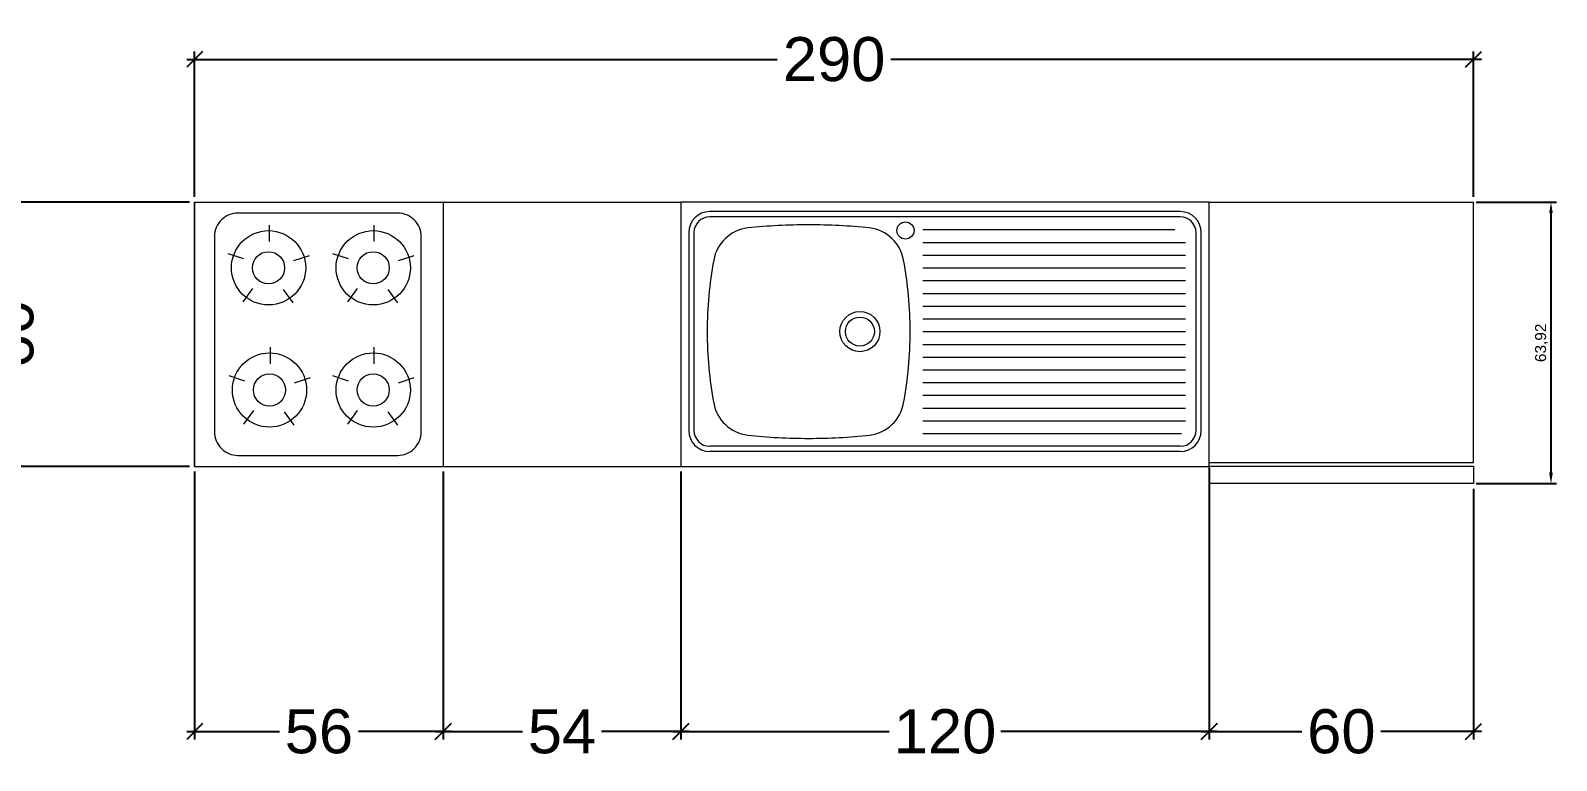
# Model space of a CAD drawing. Header units: millimetres. Extents: x 2366 to 5280, y 1749 to 5025.
# Drawn here: x 2546.1 to 2892.6, y 1749.2 to 1914.9 of the extents above; entities that cross this region are included whole.
import ezdxf

# ---------------------------------------------------------------- set-up
doc = ezdxf.new("R2010")
doc.units = ezdxf.units.MM
doc.layers.add('A-FURN', color=8, linetype='Continuous', lineweight=18)
doc.layers.add('G-ANNO-DIM', color=3, linetype='Continuous', lineweight=18)
doc.styles.add('ARIAL', font='arial.ttf')
doc.styles.get("Standard").update_dxf_attribs({"font": 'arial.ttf'})
doc.dimstyles.new('ISO-25', dxfattribs={"dimtxt": 2.5, "dimasz": 2.5, "dimexe": 1.25, "dimexo": 0.625, "dimtad": 1, "dimtxsty": 'Standard', "dimcen": 2.5, "dimadec": 0, "dimazin": 0, "dimtfac": 1, "dimtmove": 0, "dimatfit": 3, "dimfxl": 1, "dimarcsym": 0})
doc.dimstyles.new('TICK_36', dxfattribs={"dimtxt": 10, "dimasz": 3.6, "dimexe": 1.8, "dimexo": 1.2, "dimgap": 1.8, "dimtad": 0, "dimdec": 0, "dimzin": 0, "dimdsep": 46, "dimtxsty": 'ARIAL', "dimblk": 'OBLIQUE', "dimcen": 1.8, "dimdle": 1.8, "dimclrd": 256, "dimclrt": 256, "dimadec": 0, "dimazin": 0, "dimtfac": 1, "dimtdec": 0, "dimtmove": 1, "dimatfit": 3, "dimldrblk": 'OPEN90', "dimfxl": 1, "dimtfill": 1, "dimtolj": 1, "dimtzin": 0, "dimarcsym": 0})

# ---------------------------------------------------------------- blocks, each defined once
blk = doc.blocks.new('_Oblique')
at = {"color": 0, "linetype": 'ByBlock', "lineweight": -2}
blk.add_line((-0.5, -0.5), (0.5, 0.5), dxfattribs=at)
blk = doc.blocks.new('*D4')
at = {"layer": 'Defpoints', "color": 0, "transparency": 16777216}
for p in [(2873.76, 1908.39), (2583.38, 1875.99), (2873.76, 1875.99)]:
    blk.add_point(p, dxfattribs=at)
at = {"layer": 'G-ANNO-DIM', "color": 0, "lineweight": -2, "transparency": 16777216}
for p, q in [((2583.38, 1877.19), (2583.38, 1910.19)), ((2873.76, 1877.19), (2873.76, 1910.19))]:
    blk.add_line(p, q, dxfattribs=at)
at = {"layer": 'G-ANNO-DIM', "lineweight": -2, "transparency": 16777216}
for p, q in [((2581.58, 1908.39), (2715.65, 1908.39)), ((2875.56, 1908.39), (2741.48, 1908.39))]:
    blk.add_line(p, q, dxfattribs=at)
at = {"layer": 'G-ANNO-DIM', "lineweight": -2, "transparency": 16777216, "xscale": 3.6, "yscale": 3.6, "zscale": 3.6, "rotation": 180}
blk.add_blockref('_Oblique', (2583.38, 1908.39), dxfattribs=at)
at = {"layer": 'G-ANNO-DIM', "lineweight": -2, "transparency": 16777216, "xscale": 3.6, "yscale": 3.6, "zscale": 3.6}
blk.add_blockref('_Oblique', (2873.76, 1908.39), dxfattribs=at)
at = {"layer": 'G-ANNO-DIM', "transparency": 16777216, "insert": (2728.57, 1908.39), "char_height": 10, "attachment_point": 5, "style": 'ARIAL', "bg_fill": 3, "box_fill_scale": 1.1, "bg_fill_color": 256, "bg_fill_true_color": 13158600, "bg_fill_transparency": 0}
blk.add_mtext('\\A1;290', dxfattribs=at)
blk = doc.blocks.new('_Open90')
at = {"color": 0, "linetype": 'ByBlock', "lineweight": -2}
for p, q in [((0, 0), (-1, 0)), ((-0.5, 0.5), (0, 0)), ((0, 0), (-0.5, -0.5))]:
    blk.add_line(p, q, dxfattribs=at)
blk = doc.blocks.new('*D5')
at = {"layer": 'Defpoints', "color": 0, "transparency": 16777216}
for p in [(2583.38, 1875.99), (2541.84, 1815.99), (2583.38, 1815.99)]:
    blk.add_point(p, dxfattribs=at)
at = {"layer": 'G-ANNO-DIM', "color": 0, "lineweight": -2, "transparency": 16777216}
for p, q in [((2582.18, 1875.99), (2540.04, 1875.99)), ((2582.18, 1815.99), (2540.04, 1815.99))]:
    blk.add_line(p, q, dxfattribs=at)
at = {"layer": 'G-ANNO-DIM', "lineweight": -2, "transparency": 16777216}
for p, q in [((2541.84, 1877.79), (2541.84, 1854.96)), ((2541.84, 1814.19), (2541.84, 1837.02))]:
    blk.add_line(p, q, dxfattribs=at)
at = {"layer": 'G-ANNO-DIM', "lineweight": -2, "transparency": 16777216, "xscale": 3.6, "yscale": 3.6, "zscale": 3.6}
for p, rotation in [((2541.84, 1875.99), 90), ((2541.84, 1815.99), 270)]:
    blk.add_blockref('_Oblique', p, dxfattribs=dict(at, rotation=rotation))
at = {"layer": 'G-ANNO-DIM', "transparency": 16777216, "insert": (2541.84, 1845.99), "char_height": 10, "attachment_point": 5, "rotation": 90, "style": 'ARIAL', "bg_fill": 3, "box_fill_scale": 1.1, "bg_fill_color": 256, "bg_fill_true_color": 13158600, "bg_fill_transparency": 0}
blk.add_mtext('\\A1;60', dxfattribs=at)
blk = doc.blocks.new('*D10')
at = {"layer": 'Defpoints', "color": 0, "transparency": 16777216}
for p in [(2583.38, 1815.99), (2639.81, 1815.99), (2639.81, 1755.77)]:
    blk.add_point(p, dxfattribs=at)
at = {"layer": 'G-ANNO-DIM', "color": 0, "lineweight": -2, "transparency": 16777216}
for p, q in [((2583.38, 1814.79), (2583.38, 1753.97)), ((2639.81, 1814.79), (2639.81, 1753.97))]:
    blk.add_line(p, q, dxfattribs=at)
at = {"layer": 'G-ANNO-DIM', "lineweight": -2, "transparency": 16777216}
for p, q in [((2581.58, 1755.77), (2602.64, 1755.77)), ((2641.61, 1755.77), (2620.56, 1755.77))]:
    blk.add_line(p, q, dxfattribs=at)
at = {"layer": 'G-ANNO-DIM', "lineweight": -2, "transparency": 16777216, "xscale": 3.6, "yscale": 3.6, "zscale": 3.6, "rotation": 180}
blk.add_blockref('_Oblique', (2583.38, 1755.77), dxfattribs=at)
at = {"layer": 'G-ANNO-DIM', "lineweight": -2, "transparency": 16777216, "xscale": 3.6, "yscale": 3.6, "zscale": 3.6}
blk.add_blockref('_Oblique', (2639.81, 1755.77), dxfattribs=at)
at = {"layer": 'G-ANNO-DIM', "transparency": 16777216, "insert": (2611.6, 1755.77), "char_height": 10, "attachment_point": 5, "style": 'ARIAL', "bg_fill": 3, "box_fill_scale": 1.1, "bg_fill_color": 256, "bg_fill_true_color": 13158600, "bg_fill_transparency": 0}
blk.add_mtext('\\A1;56', dxfattribs=at)
blk = doc.blocks.new('*D11')
at = {"layer": 'Defpoints', "color": 0, "transparency": 16777216}
for p in [(2639.81, 1815.99), (2693.76, 1815.99), (2693.76, 1755.77)]:
    blk.add_point(p, dxfattribs=at)
at = {"layer": 'G-ANNO-DIM', "color": 0, "lineweight": -2, "transparency": 16777216}
for p, q in [((2639.81, 1814.79), (2639.81, 1753.97)), ((2693.76, 1814.79), (2693.76, 1753.97))]:
    blk.add_line(p, q, dxfattribs=at)
at = {"layer": 'G-ANNO-DIM', "lineweight": -2, "transparency": 16777216}
for p, q in [((2638.01, 1755.77), (2657.84, 1755.77)), ((2695.56, 1755.77), (2675.73, 1755.77))]:
    blk.add_line(p, q, dxfattribs=at)
at = {"layer": 'G-ANNO-DIM', "lineweight": -2, "transparency": 16777216, "xscale": 3.6, "yscale": 3.6, "zscale": 3.6, "rotation": 180}
blk.add_blockref('_Oblique', (2639.81, 1755.77), dxfattribs=at)
at = {"layer": 'G-ANNO-DIM', "lineweight": -2, "transparency": 16777216, "xscale": 3.6, "yscale": 3.6, "zscale": 3.6}
blk.add_blockref('_Oblique', (2693.76, 1755.77), dxfattribs=at)
at = {"layer": 'G-ANNO-DIM', "transparency": 16777216, "insert": (2666.79, 1755.77), "char_height": 10, "attachment_point": 5, "style": 'ARIAL', "bg_fill": 3, "box_fill_scale": 1.1, "bg_fill_color": 256, "bg_fill_true_color": 13158600, "bg_fill_transparency": 0}
blk.add_mtext('\\A1;54', dxfattribs=at)
blk = doc.blocks.new('*D12')
at = {"layer": 'Defpoints', "color": 0, "transparency": 16777216}
for p in [(2693.76, 1815.99), (2813.76, 1816.89), (2813.76, 1755.77)]:
    blk.add_point(p, dxfattribs=at)
at = {"layer": 'G-ANNO-DIM', "color": 0, "lineweight": -2, "transparency": 16777216}
for p, q in [((2813.76, 1815.69), (2813.76, 1753.97)), ((2693.76, 1814.79), (2693.76, 1753.97))]:
    blk.add_line(p, q, dxfattribs=at)
at = {"layer": 'G-ANNO-DIM', "lineweight": -2, "transparency": 16777216}
for p, q in [((2691.96, 1755.77), (2741.4, 1755.77)), ((2815.56, 1755.77), (2766.12, 1755.77))]:
    blk.add_line(p, q, dxfattribs=at)
at = {"layer": 'G-ANNO-DIM', "lineweight": -2, "transparency": 16777216, "xscale": 3.6, "yscale": 3.6, "zscale": 3.6, "rotation": 180}
blk.add_blockref('_Oblique', (2693.76, 1755.77), dxfattribs=at)
at = {"layer": 'G-ANNO-DIM', "lineweight": -2, "transparency": 16777216, "xscale": 3.6, "yscale": 3.6, "zscale": 3.6}
blk.add_blockref('_Oblique', (2813.76, 1755.77), dxfattribs=at)
at = {"layer": 'G-ANNO-DIM', "transparency": 16777216, "insert": (2753.76, 1755.77), "char_height": 10, "attachment_point": 5, "style": 'ARIAL', "bg_fill": 3, "box_fill_scale": 1.1, "bg_fill_color": 256, "bg_fill_true_color": 13158600, "bg_fill_transparency": 0}
blk.add_mtext('\\A1;120', dxfattribs=at)
blk = doc.blocks.new('*D13')
at = {"layer": 'Defpoints', "color": 0, "transparency": 16777216}
for p in [(2813.76, 1812.06), (2873.76, 1812.06), (2873.76, 1755.77)]:
    blk.add_point(p, dxfattribs=at)
at = {"layer": 'G-ANNO-DIM', "color": 0, "lineweight": -2, "transparency": 16777216}
for p, q in [((2813.76, 1810.86), (2813.76, 1753.97)), ((2873.76, 1810.86), (2873.76, 1753.97))]:
    blk.add_line(p, q, dxfattribs=at)
at = {"layer": 'G-ANNO-DIM', "lineweight": -2, "transparency": 16777216}
for p, q in [((2811.96, 1755.77), (2834.79, 1755.77)), ((2875.56, 1755.77), (2852.73, 1755.77))]:
    blk.add_line(p, q, dxfattribs=at)
at = {"layer": 'G-ANNO-DIM', "lineweight": -2, "transparency": 16777216, "xscale": 3.6, "yscale": 3.6, "zscale": 3.6, "rotation": 180}
blk.add_blockref('_Oblique', (2813.76, 1755.77), dxfattribs=at)
at = {"layer": 'G-ANNO-DIM', "lineweight": -2, "transparency": 16777216, "xscale": 3.6, "yscale": 3.6, "zscale": 3.6}
blk.add_blockref('_Oblique', (2873.76, 1755.77), dxfattribs=at)
at = {"layer": 'G-ANNO-DIM', "transparency": 16777216, "insert": (2843.76, 1755.77), "char_height": 10, "attachment_point": 5, "style": 'ARIAL', "bg_fill": 3, "box_fill_scale": 1.1, "bg_fill_color": 256, "bg_fill_true_color": 13158600, "bg_fill_transparency": 0}
blk.add_mtext('\\A1;60', dxfattribs=at)
blk = doc.blocks.new('*D52')
at = {"layer": 'A-FURN', "color": 0, "lineweight": -2, "transparency": 16777216}
for p, q in [((2874.38, 1875.99), (2892.6, 1875.99)), ((2891.35, 1873.49), (2891.35, 1814.56)), ((2874.38, 1812.06), (2892.6, 1812.06))]:
    blk.add_line(p, q, dxfattribs=at)
at = {"layer": 'A-FURN', "color": 0, "transparency": 16777216}
for points in [[(2890.93, 1873.49), (2891.77, 1873.49), (2891.35, 1875.99)], [(2890.93, 1814.56), (2891.77, 1814.56), (2891.35, 1812.06)]]:
    blk.add_solid(points, dxfattribs=at)
at = {"layer": 'Defpoints', "color": 0, "transparency": 16777216}
for p in [(2873.76, 1875.99), (2873.76, 1812.06), (2891.35, 1812.06)]:
    blk.add_point(p, dxfattribs=at)
at = {"layer": 'A-FURN', "color": 0, "transparency": 16777216, "insert": (2889.22, 1844.03), "char_height": 2.5, "attachment_point": 5, "rotation": 90}
blk.add_mtext('63,92', dxfattribs=at)

msp = doc.modelspace()

# ---------------------------------------------------------------- linework, layer by layer
at = {"layer": 'A-FURN'}
for p, q in [((2583.379, 1815.989), (2583.379, 1875.989)), ((2583.379, 1875.989), (2583.379, 1815.989)), ((2583.379, 1875.989), (2693.759, 1875.989)), ((2639.814, 1875.989), (2639.814, 1815.989)), ((2813.759, 1875.989), (2693.759, 1875.989)), ((2693.759, 1875.989), (2693.759, 1815.989)), ((2813.759, 1815.989), (2813.759, 1875.989)), ((2813.759, 1816.889), (2813.759, 1875.989)), ((2813.759, 1875.989), (2873.759, 1875.989)), ((2873.759, 1816.889), (2873.759, 1875.989)), ((2807.159, 1873.829), (2700.359, 1873.829)), ((2807.159, 1872.629), (2700.359, 1872.629)), ((2695.559, 1869.029), (2695.559, 1824.149)), ((2696.759, 1869.029), (2696.759, 1824.149)), ((2748.719, 1869.733), (2805.921, 1869.733)), ((2810.759, 1824.149), (2810.759, 1869.029)), ((2811.959, 1824.149), (2811.959, 1869.029)), ((2748.719, 1866.84), (2808.359, 1866.84)), ((2748.719, 1863.947), (2808.359, 1863.947)), ((2748.719, 1861.053), (2808.359, 1861.053)), ((2748.719, 1858.16), (2808.359, 1858.16)), ((2748.719, 1855.267), (2808.359, 1855.267)), ((2748.719, 1852.374), (2808.359, 1852.374)), ((2748.719, 1849.481), (2808.359, 1849.481)), ((2748.719, 1846.587), (2808.359, 1846.587)), ((2748.719, 1843.694), (2808.359, 1843.694)), ((2748.719, 1840.801), (2808.359, 1840.801)), ((2748.719, 1837.908), (2808.359, 1837.908)), ((2748.719, 1835.015), (2808.359, 1835.015)), ((2748.719, 1832.121), (2808.359, 1832.121)), ((2748.719, 1829.228), (2808.359, 1829.228)), ((2748.719, 1826.335), (2808.359, 1826.335)), ((2748.719, 1823.442), (2807.456, 1823.442)), ((2807.159, 1820.549), (2700.359, 1820.549)), ((2807.159, 1819.349), (2700.359, 1819.349)), ((2583.379, 1815.989), (2693.759, 1815.989)), ((2693.759, 1815.989), (2813.759, 1815.989)), ((2813.759, 1816.889), (2873.759, 1816.889)), ((2813.759, 1812.065), (2813.759, 1816.065)), ((2813.759, 1816.065), (2873.759, 1816.065)), ((2873.759, 1816.065), (2873.759, 1812.065)), ((2873.759, 1812.065), (2813.759, 1812.065))]:
    msp.add_line(p, q, dxfattribs=at)
for points in [[(2873.759, 1816.889), (2873.759, 1875.989)], [(2600.361, 1867.016), (2600.361, 1870.78)], [(2624.131, 1867.016), (2624.131, 1870.78)], [(2594.573, 1863.099), (2590.993, 1864.262)], [(2618.343, 1863.099), (2614.763, 1864.262)], [(2605.876, 1862.722), (2609.455, 1863.885)], [(2629.646, 1862.722), (2633.225, 1863.885)], [(2596.51, 1856.383), (2594.298, 1853.338)], [(2603.496, 1856.15), (2605.708, 1853.105)], [(2620.28, 1856.383), (2618.068, 1853.338)], [(2627.266, 1856.15), (2629.478, 1853.105)], [(2600.574, 1839.268), (2600.574, 1843.032)], [(2624.131, 1839.268), (2624.131, 1843.032)], [(2594.786, 1835.35), (2591.206, 1836.513)], [(2618.343, 1835.35), (2614.763, 1836.513)], [(2606.089, 1834.973), (2609.668, 1836.136)], [(2629.646, 1834.973), (2633.225, 1836.136)], [(2596.723, 1828.634), (2594.511, 1825.59)], [(2603.709, 1828.401), (2605.921, 1825.357)], [(2620.28, 1828.634), (2618.068, 1825.59)], [(2627.266, 1828.401), (2629.478, 1825.357)]]:
    msp.add_lwpolyline(points, dxfattribs=at)
msp.add_lwpolyline([(2629.517, 1873.489), (2593.193, 1873.489, 0.4142136), (2587.896, 1868.192), (2587.896, 1823.786, 0.4142136), (2593.193, 1818.489), (2629.517, 1818.489, 0.4142136), (2634.814, 1823.786), (2634.814, 1868.192, 0.4142136)], format="xyb", close=True, dxfattribs=at)
for centre, radius in [((2744.776, 1869.54), 1.947), ((2600.163, 1861.074), 8.43), ((2623.933, 1861.074), 8.43), ((2600.163, 1861.074), 3.654), ((2623.933, 1861.074), 3.654), ((2734.439, 1846.589), 4.56), ((2734.439, 1846.589), 3.3), ((2600.376, 1833.326), 8.43), ((2623.933, 1833.326), 8.43), ((2600.376, 1833.326), 3.654), ((2623.933, 1833.326), 3.654)]:
    msp.add_circle(centre, radius, dxfattribs=at)
for centre, radius, start, end in [((2700.359, 1869.029), 4.8, 90, 180), ((2700.359, 1869.029), 3.6, 90, 180), ((2807.159, 1869.029), 4.8, 0, 90), ((2807.159, 1869.029), 3.6, 0, 90), ((2710.085, 1861.185), 9, 97.23, 169.61876), ((2722.797, 1736.548), 134.281, 89.99903, 95.91777), ((2722.801, 1736.548), 134.281, 84.08223, 90.00097), ((2735.513, 1861.185), 9, 10.38124, 82.77), ((2789.759, 1846.589), 90, 169.61876, 180), ((2655.839, 1846.589), 90, 0, 10.38124), ((2789.759, 1846.589), 90, 180, 190.38124), ((2655.839, 1846.589), 90, 349.61876, 0), ((2710.085, 1831.993), 9, 190.38124, 262.77), ((2735.513, 1831.993), 9, 277.23, 349.61876), ((2700.359, 1824.149), 4.8, 180, 270), ((2700.359, 1824.149), 3.6, 180, 270), ((2722.797, 1956.629), 134.281, 264.08223, 270.00097), ((2722.801, 1956.629), 134.281, 269.99903, 275.91777), ((2807.159, 1824.149), 4.8, 270, 0), ((2807.159, 1824.149), 3.6, 270, 0)]:
    msp.add_arc(centre, radius, start, end, dxfattribs=at)

# ---------------------------------------------------------------- next in the draw order: dimensions: what is measured, and where the dimension line sits
at = {"layer": 'G-ANNO-DIM'}
dim = msp.add_aligned_dim(p1=(2583.379, 1875.989), p2=(2873.759, 1875.989), distance=32.398, dimstyle='TICK_36', dxfattribs=at)
dim.commit()
dim.dimension.update_dxf_attribs({"geometry": '*D4', "text_midpoint": (2728.569, 1908.386)})

# ---------------------------------------------------------------- next in the draw order: dimensions: what is measured, and where the dimension line sits
dim = msp.add_linear_dim(base=(2541.84, 1815.989), p1=(2583.379, 1875.989), p2=(2583.379, 1815.989), angle=90, dimstyle='TICK_36', dxfattribs=at)
dim.commit()
dim.dimension.update_dxf_attribs({"geometry": '*D5', "text_midpoint": (2541.84, 1845.989)})

# ---------------------------------------------------------------- next in the draw order: dimensions: what is measured, and where the dimension line sits
dim = msp.add_linear_dim(base=(2639.814, 1755.767), p1=(2583.379, 1815.989), p2=(2639.814, 1815.989), dimstyle='TICK_36', dxfattribs=at)
dim.commit()
dim.dimension.update_dxf_attribs({"geometry": '*D10', "text_midpoint": (2611.596, 1755.767)})

# ---------------------------------------------------------------- next in the draw order: dimensions: what is measured, and where the dimension line sits
dim = msp.add_linear_dim(base=(2693.759, 1755.767), p1=(2639.814, 1815.989), p2=(2693.759, 1815.989), dimstyle='TICK_36', dxfattribs=at)
dim.commit()
dim.dimension.update_dxf_attribs({"geometry": '*D11', "text_midpoint": (2666.786, 1755.767)})

# ---------------------------------------------------------------- next in the draw order: dimensions: what is measured, and where the dimension line sits
dim = msp.add_linear_dim(base=(2813.759, 1755.767), p1=(2693.759, 1815.989), p2=(2813.759, 1816.889), dimstyle='TICK_36', dxfattribs=at)
dim.commit()
dim.dimension.update_dxf_attribs({"geometry": '*D12', "text_midpoint": (2753.759, 1755.767)})

# ---------------------------------------------------------------- next in the draw order: dimensions: what is measured, and where the dimension line sits
dim = msp.add_linear_dim(base=(2873.759, 1755.767), p1=(2813.759, 1812.065), p2=(2873.759, 1812.065), dimstyle='TICK_36', dxfattribs=at)
dim.commit()
dim.dimension.update_dxf_attribs({"geometry": '*D13', "text_midpoint": (2843.759, 1755.767)})

# ---------------------------------------------------------------- next in the draw order: dimensions: what is measured, and where the dimension line sits
at = {"layer": 'A-FURN'}
dim = msp.add_linear_dim(base=(2891.351, 1812.065), p1=(2873.759, 1875.989), p2=(2873.759, 1812.065), angle=90, dimstyle='ISO-25', dxfattribs=at)
dim.commit()
dim.dimension.update_dxf_attribs({"geometry": '*D52', "text_midpoint": (2889.223, 1844.027)})

doc.saveas('drawing.dxf')
